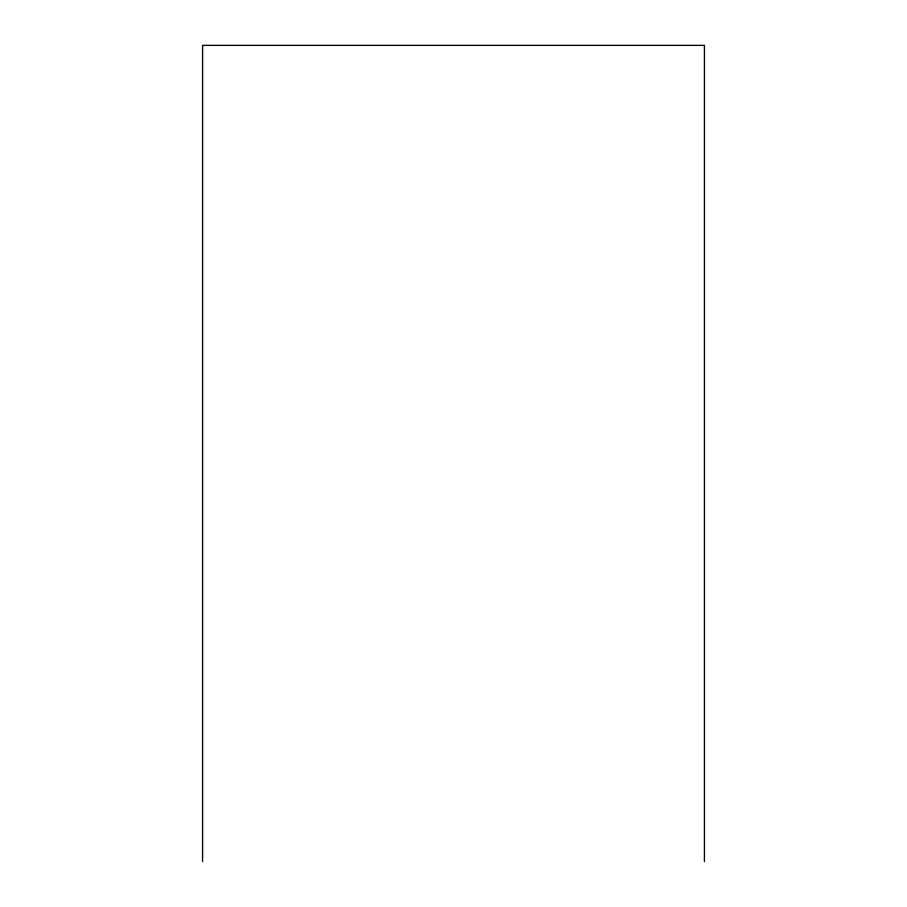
<?xml version="1.0" encoding="UTF-8"?>
<svg xmlns="http://www.w3.org/2000/svg" width="907" height="907" viewBox="0 0 907 907"><rect width="100%" height="100%" fill="white"/><g stroke="black" fill="none" stroke-linecap="round" stroke-linejoin="round"><path stroke-width="1.36" d="M704.422 861.65L704.422 45.35L202.578 45.35L202.578 861.65"/></g></svg>
